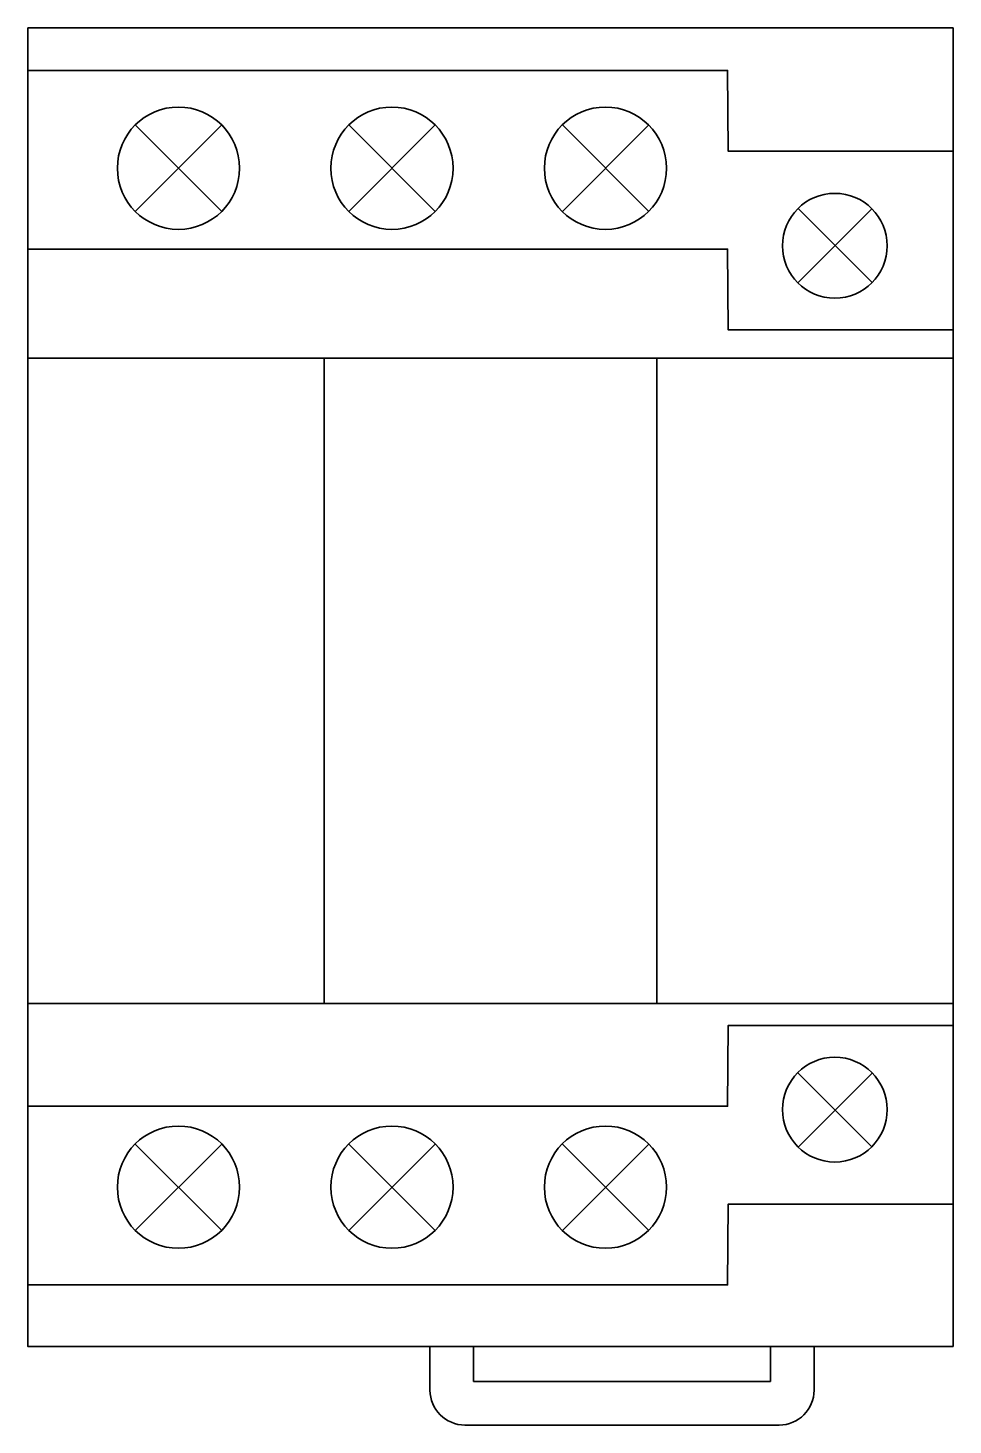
# Model space of a CAD drawing. Header units: inches. Extents: x 0 to 53, y -80.1 to -0.1.
import ezdxf

# ---------------------------------------------------------------- set-up
doc = ezdxf.new("R2010")
doc.units = ezdxf.units.IN
doc.header["$MEASUREMENT"] = 0
doc.layers.add('Layer 1', color=7, linetype='Continuous')

# ---------------------------------------------------------------- blocks, each defined once
blk = doc.blocks.new('block 2')
at = {"layer": 'Layer 1', "color": 7, "lineweight": 35}
blk.add_lwpolyline([(-0.099, -73.077), (-53.088, -73.077), (-53.088, 2.429), (-0.099, 2.429), (-0.099, -73.077)], dxfattribs=at)
blk = doc.blocks.new('block 4')
at = {"layer": 'Layer 1', "color": 7, "lineweight": 35}
for points in [[(-47.967, -5.603), (-47.967, -7.536), (-46.4, -9.103), (-44.467, -9.103), (-42.534, -9.103), (-40.967, -7.536), (-40.967, -5.603), (-40.967, -3.67), (-42.534, -2.103), (-44.467, -2.103), (-46.4, -2.103), (-47.967, -3.67), (-47.967, -5.603)], [(-35.737, -5.603), (-35.737, -7.536), (-34.171, -9.103), (-32.238, -9.103), (-30.305, -9.103), (-28.738, -7.536), (-28.738, -5.603), (-28.738, -3.67), (-30.305, -2.103), (-32.238, -2.103), (-34.171, -2.103), (-35.737, -3.67), (-35.737, -5.603)], [(-23.508, -5.603), (-23.508, -7.536), (-21.941, -9.103), (-20.008, -9.103), (-18.075, -9.103), (-16.508, -7.536), (-16.508, -5.603), (-16.508, -3.67), (-18.075, -2.103), (-20.008, -2.103), (-21.941, -2.103), (-23.508, -3.67), (-23.508, -5.603)], [(-9.867, -10.042), (-9.867, -11.698), (-8.524, -13.042), (-6.867, -13.042), (-5.211, -13.042), (-3.867, -11.698), (-3.867, -10.042), (-3.867, -8.385), (-5.211, -7.042), (-6.867, -7.042), (-8.524, -7.042), (-9.867, -8.385), (-9.867, -10.042)]]:
    blk.add_open_spline(points, degree=3, knots=[0, 0, 0, 0, 1, 1, 1, 2, 2, 2, 3, 3, 3, 4, 4, 4, 4], dxfattribs=at)
blk = doc.blocks.new('block 3')
at = {"layer": 'Layer 1', "color": 7, "lineweight": 35}
for points in [[(-53.079, -0.005), (-13.012, -0.005), (-12.973, -4.635), (-0.108, -4.635)], [(-53.079, -10.236), (-13.012, -10.236), (-12.973, -14.865), (-0.108, -14.865)]]:
    blk.add_lwpolyline(points, dxfattribs=at)
at = {"layer": 'Layer 1'}
blk.add_blockref('block 4', (0, 0), dxfattribs=at)
blk = doc.blocks.new('block 6')
at = {"layer": 'Layer 1', "color": 7, "lineweight": 35}
for points in [[(-9.867, -59.51), (-9.867, -57.853), (-8.524, -56.51), (-6.867, -56.51), (-5.211, -56.51), (-3.867, -57.853), (-3.867, -59.51), (-3.867, -61.166), (-5.211, -62.509), (-6.867, -62.509), (-8.524, -62.509), (-9.867, -61.166), (-9.867, -59.51)], [(-47.967, -63.948), (-47.967, -62.016), (-46.4, -60.448), (-44.467, -60.448), (-42.534, -60.448), (-40.967, -62.016), (-40.967, -63.948), (-40.967, -65.881), (-42.534, -67.448), (-44.467, -67.448), (-46.4, -67.448), (-47.967, -65.881), (-47.967, -63.948)], [(-35.737, -63.948), (-35.737, -62.016), (-34.171, -60.448), (-32.238, -60.448), (-30.305, -60.448), (-28.738, -62.016), (-28.738, -63.948), (-28.738, -65.881), (-30.305, -67.448), (-32.238, -67.448), (-34.171, -67.448), (-35.737, -65.881), (-35.737, -63.948)], [(-23.508, -63.949), (-23.508, -62.016), (-21.941, -60.449), (-20.008, -60.449), (-18.075, -60.449), (-16.508, -62.016), (-16.508, -63.949), (-16.508, -65.881), (-18.075, -67.448), (-20.008, -67.448), (-21.941, -67.448), (-23.508, -65.881), (-23.508, -63.949)]]:
    blk.add_open_spline(points, degree=3, knots=[0, 0, 0, 0, 1, 1, 1, 2, 2, 2, 3, 3, 3, 4, 4, 4, 4], dxfattribs=at)
blk = doc.blocks.new('block 5')
at = {"layer": 'Layer 1', "color": 7, "lineweight": 35}
for points in [[(-53.079, -59.315), (-13.012, -59.315), (-12.973, -54.686), (-0.108, -54.686)], [(-53.079, -69.546), (-13.012, -69.546), (-12.973, -64.916), (-0.108, -64.916)]]:
    blk.add_lwpolyline(points, dxfattribs=at)
at = {"layer": 'Layer 1'}
blk.add_blockref('block 6', (0, 0), dxfattribs=at)
blk = doc.blocks.new('block 8')
at = {"layer": 'Layer 1', "color": 7, "lineweight": 35}
for points in [[(-46.942, -3.128), (-41.992, -8.078)], [(-46.942, -8.078), (-41.992, -3.128)]]:
    blk.add_lwpolyline(points, dxfattribs=at)
blk = doc.blocks.new('block 9')
at = {"layer": 'Layer 1', "color": 7, "lineweight": 35}
for points in [[(-22.477, -3.128), (-17.527, -8.078)], [(-22.477, -8.078), (-17.527, -3.128)]]:
    blk.add_lwpolyline(points, dxfattribs=at)
blk = doc.blocks.new('block 10')
at = {"layer": 'Layer 1', "color": 7, "lineweight": 35}
for points in [[(-8.975, -7.905), (-4.739, -12.141)], [(-8.975, -12.141), (-4.739, -7.905)]]:
    blk.add_lwpolyline(points, dxfattribs=at)
blk = doc.blocks.new('block 11')
at = {"layer": 'Layer 1', "color": 7, "lineweight": 35}
for points in [[(-34.711, -3.128), (-29.762, -8.078)], [(-34.711, -8.078), (-29.762, -3.128)]]:
    blk.add_lwpolyline(points, dxfattribs=at)
blk = doc.blocks.new('block 7')
at = {"layer": 'Layer 1'}
for name in ['block 8', 'block 11', 'block 9', 'block 10']:
    blk.add_blockref(name, (0, 0), dxfattribs=at)
blk = doc.blocks.new('block 13')
at = {"layer": 'Layer 1', "color": 7, "lineweight": 35}
for points in [[(-46.942, -66.43), (-41.992, -61.48)], [(-46.942, -61.48), (-41.992, -66.43)]]:
    blk.add_lwpolyline(points, dxfattribs=at)
blk = doc.blocks.new('block 14')
at = {"layer": 'Layer 1', "color": 7, "lineweight": 35}
for points in [[(-22.477, -66.43), (-17.527, -61.48)], [(-22.477, -61.48), (-17.527, -66.43)]]:
    blk.add_lwpolyline(points, dxfattribs=at)
blk = doc.blocks.new('block 15')
at = {"layer": 'Layer 1', "color": 7, "lineweight": 35}
for points in [[(-8.975, -61.653), (-4.739, -57.417)], [(-8.975, -57.417), (-4.739, -61.653)]]:
    blk.add_lwpolyline(points, dxfattribs=at)
blk = doc.blocks.new('block 16')
at = {"layer": 'Layer 1', "color": 7, "lineweight": 35}
for points in [[(-34.711, -66.43), (-29.762, -61.48)], [(-34.711, -61.48), (-29.762, -66.43)]]:
    blk.add_lwpolyline(points, dxfattribs=at)
blk = doc.blocks.new('block 12')
at = {"layer": 'Layer 1'}
for name in ['block 15', 'block 13', 'block 16', 'block 14']:
    blk.add_blockref(name, (0, 0), dxfattribs=at)

msp = doc.modelspace()

# ---------------------------------------------------------------- linework, layer by layer
at = {"layer": 'Layer 1', "color": 7, "lineweight": 35}
for points in [[(-0.041, -18.993), (52.955, -18.993)], [(35.982, -55.943), (16.932, -55.943), (16.932, -18.993), (35.982, -18.993), (35.982, -55.943)], [(-0.041, -55.941), (52.955, -55.941)]]:
    msp.add_lwpolyline(points, dxfattribs=at)
msp.add_open_spline([(22.991, -75.58), (22.991, -75.58), (22.991, -78.086), (22.991, -78.086), (22.991, -79.186), (23.891, -80.086), (24.991, -80.086), (24.991, -80.086), (42.993, -80.086), (42.993, -80.086), (44.093, -80.086), (44.993, -79.186), (44.993, -78.086), (44.993, -78.086), (44.993, -75.58), (44.993, -75.58), (44.993, -75.58), (42.493, -75.58), (42.493, -75.58), (42.493, -75.58), (42.492, -75.58), (42.492, -75.58), (42.492, -75.58), (42.492, -77.586), (42.492, -77.586), (42.492, -77.586), (25.491, -77.586), (25.491, -77.586), (25.491, -77.586), (25.491, -75.58), (25.491, -75.58)], degree=3, knots=[0, 0, 0, 0, 1, 1, 1, 2, 2, 2, 3, 3, 3, 4, 4, 4, 5, 5, 5, 6, 6, 6, 7, 7, 7, 8, 8, 8, 9, 9, 9, 10, 10, 10, 10], dxfattribs=at)

# ---------------------------------------------------------------- block references
at = {"layer": 'Layer 1'}
for name in ['block 2', 'block 3', 'block 7', 'block 5', 'block 12']:
    msp.add_blockref(name, (53.05, -2.515), dxfattribs=at)

doc.saveas('drawing.dxf')
